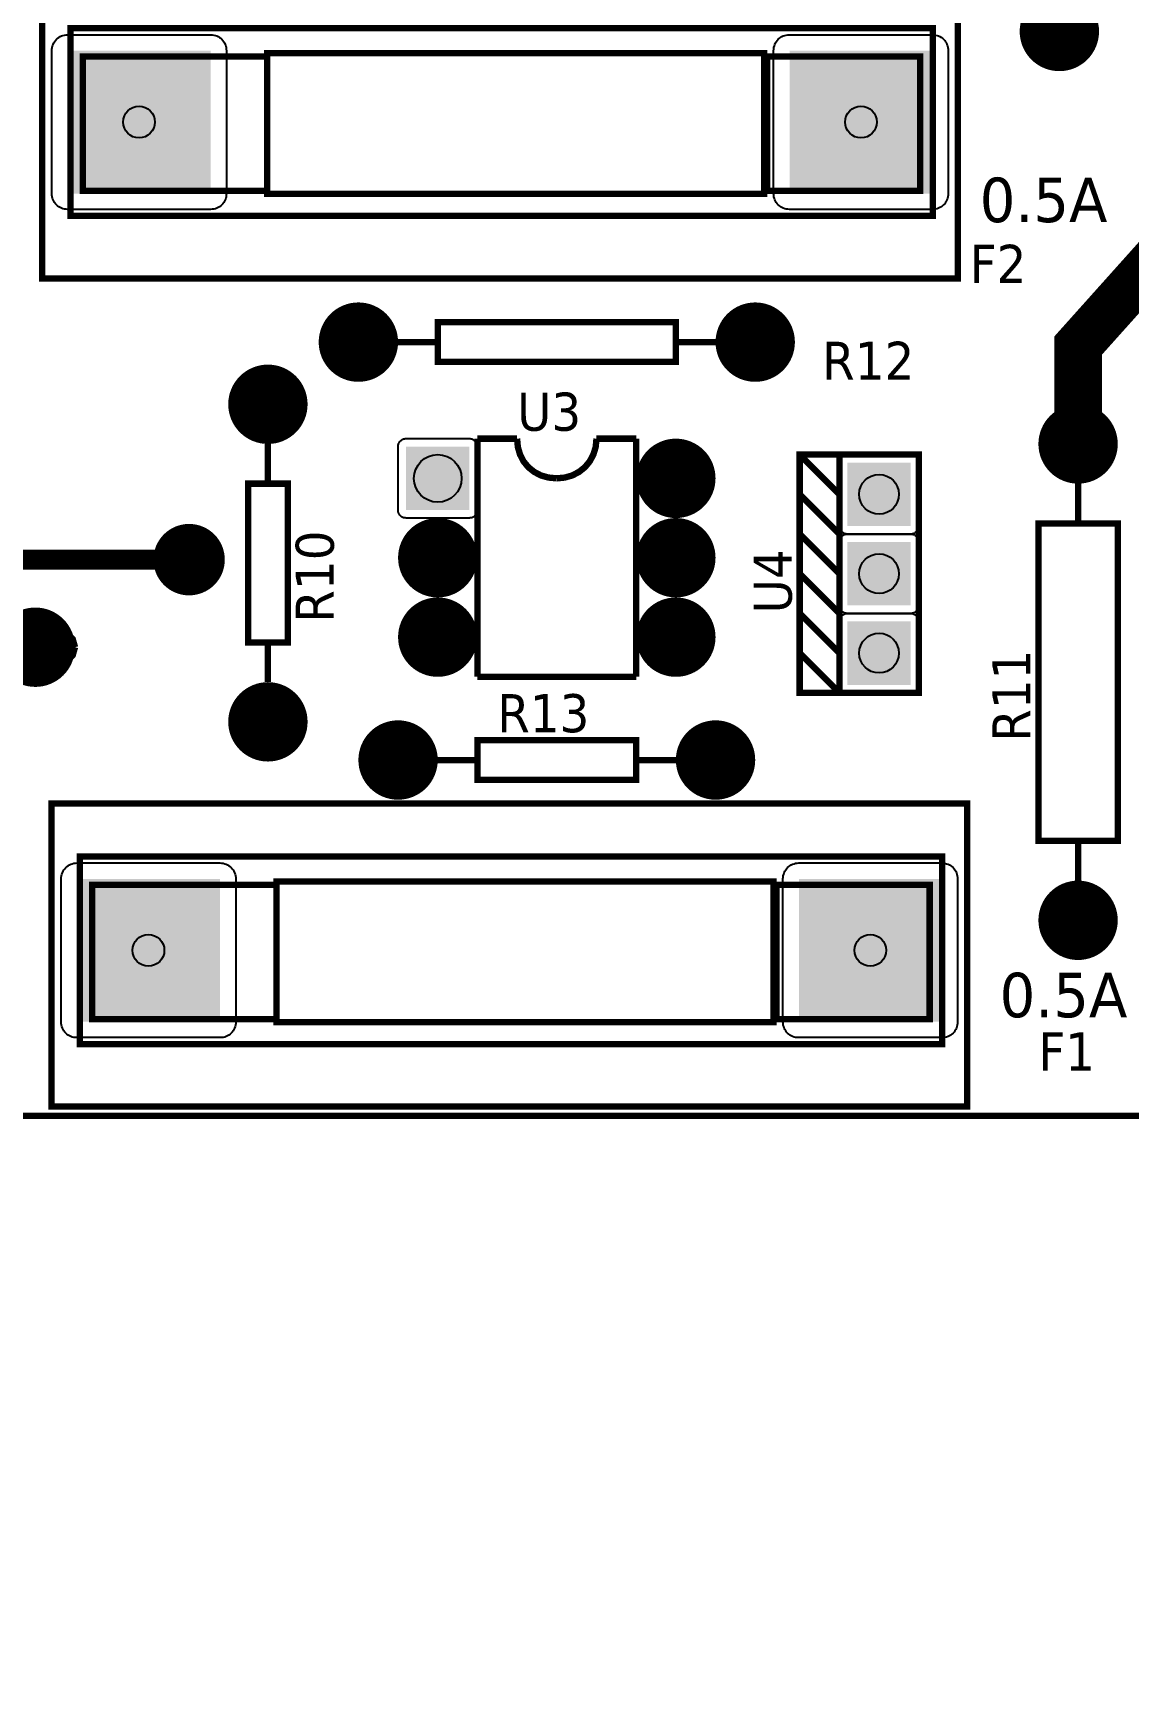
# Model space of a CAD drawing. Header units: millimetres. Extents: x 123.5 to 144.3, y 105.4 to 121.6.
# Drawn here: x 133.748 to 135.819, y 109.283 to 112.415 of the extents above; entities that cross this region are included whole.
import ezdxf
from ezdxf.enums import TextEntityAlignment as Align

# ---------------------------------------------------------------- set-up
doc = ezdxf.new("R2010")
doc.units = ezdxf.units.MM
for name, color, linetype in [('DESC', 250, 'Continuous'), ('SYMS', 7, 'Continuous'), ('TAGS', 250, 'Continuous'), ('TERMS', 250, 'Continuous')]:
    doc.layers.add(name, color=color, linetype=linetype)
doc.styles.get("Standard").update_dxf_attribs({"font": 'tahoma.ttf'})
doc.styles.add('WD', font='romans.shx')

# ---------------------------------------------------------------- blocks, each defined once
blk = doc.blocks.new('EPAD')
at = {"const_width": 0.5}
blk.add_lwpolyline([(-0.25, 0, 1), (0.25, 0, 1)], format="xyb", close=True, dxfattribs=at)
blk = doc.blocks.new('RPAD')
blk.add_trace([(-0.5, -0.5), (-0.5, 0.5), (0.5, -0.5), (0.5, 0.5)])
blk = doc.blocks.new('IncubadoraCard')
for points, const_width in [([(129.93, 110.7993), (135.0875, 110.7993), (135.0875, 114.5355), (129.93, 114.5355), (129.93, 110.7993)], 0.008), ([(129.93, 110.7993), (135.0875, 110.7993), (135.0875, 114.5355), (129.93, 114.5355), (129.93, 110.7993)], 0.008), ([(129.93, 110.7993), (135.0875, 110.7993), (135.0875, 114.5355), (129.93, 114.5355), (129.93, 110.7993)], 0.008), ([(132.7882, 111.8543), (133.9417, 111.8543), (133.9417, 112.2362), (132.7882, 112.2362), (132.7882, 111.8543)], 0.008), ([(132.7882, 111.8543), (133.9417, 111.8543), (133.9417, 112.2362), (132.7882, 112.2362), (132.7882, 111.8543)], 0.008), ([(132.7882, 111.8543), (133.9417, 111.8543), (133.9417, 112.2362), (132.7882, 112.2362), (132.7882, 111.8543)], 0.008), ([(132.8236, 111.933), (133.9102, 111.933), (133.9102, 112.1693), (132.8236, 112.1693), (132.8236, 111.933)], 0.008), ([(132.8236, 111.933), (133.9102, 111.933), (133.9102, 112.1693), (132.8236, 112.1693), (132.8236, 111.933)], 0.008), ([(132.8236, 111.933), (133.9102, 111.933), (133.9102, 112.1693), (132.8236, 112.1693), (132.8236, 111.933)], 0.008), ([(132.8394, 111.9645), (133.0717, 111.9645), (133.0717, 112.1338), (132.8394, 112.1338), (132.8394, 111.9645)], 0.008), ([(132.8394, 111.9645), (133.0717, 111.9645), (133.0717, 112.1338), (132.8394, 112.1338), (132.8394, 111.9645)], 0.008), ([(132.8394, 111.9645), (133.0717, 111.9645), (133.0717, 112.1338), (132.8394, 112.1338), (132.8394, 111.9645)], 0.008), ([(133.0717, 111.9606), (133.6976, 111.9606), (133.6976, 112.1378), (133.0717, 112.1378), (133.0717, 111.9606)], 0.008), ([(133.0717, 111.9606), (133.6976, 111.9606), (133.6976, 112.1378), (133.0717, 112.1378), (133.0717, 111.9606)], 0.008), ([(133.0717, 111.9606), (133.6976, 111.9606), (133.6976, 112.1378), (133.0717, 112.1378), (133.0717, 111.9606)], 0.008), ([(133.7016, 111.9645), (133.8945, 111.9645), (133.8945, 112.1338), (133.7016, 112.1338), (133.7016, 111.9645)], 0.008), ([(133.7016, 111.9645), (133.8945, 111.9645), (133.8945, 112.1338), (133.7016, 112.1338), (133.7016, 111.9645)], 0.008), ([(133.7016, 111.9645), (133.8945, 111.9645), (133.8945, 112.1338), (133.7016, 112.1338), (133.7016, 111.9645)], 0.008), ([(134.2961, 111.996), (134.0933, 111.7696), (134.0933, 111.6457)], 0.06), ([(133.2865, 111.749), (133.5865, 111.749), (133.5865, 111.799), (133.2865, 111.799), (133.2865, 111.749)], 0.008), ([(133.2865, 111.749), (133.5865, 111.749), (133.5865, 111.799), (133.2865, 111.799), (133.2865, 111.749)], 0.008), ([(133.2865, 111.749), (133.5865, 111.749), (133.5865, 111.799), (133.2865, 111.799), (133.2865, 111.749)], 0.008), ([(133.2865, 111.774), (133.2365, 111.774)], 0.008), ([(133.2865, 111.774), (133.2365, 111.774)], 0.008), ([(133.2865, 111.774), (133.2365, 111.774)], 0.008), ([(133.6365, 111.774), (133.5865, 111.774)], 0.008), ([(133.6365, 111.774), (133.5865, 111.774)], 0.008), ([(133.6365, 111.774), (133.5865, 111.774)], 0.008), ([(133.0725, 111.6457), (133.0725, 111.5957)], 0.008), ([(133.0725, 111.6457), (133.0725, 111.5957)], 0.008), ([(133.0725, 111.6457), (133.0725, 111.5957)], 0.008), ([(133.3365, 111.6524), (133.3865, 111.6524)], 0.008), ([(133.3365, 111.6524), (133.3365, 111.3524)], 0.008), ([(133.3365, 111.6524), (133.3865, 111.6524)], 0.008), ([(133.3365, 111.6524), (133.3365, 111.3524)], 0.008), ([(133.3365, 111.6524), (133.3865, 111.6524)], 0.008), ([(133.3365, 111.6524), (133.3365, 111.3524)], 0.008), ([(133.4365, 111.6024), (133.426, 111.6034), (133.4164, 111.6061), (133.4079, 111.6106), (133.4006, 111.6165), (133.3946, 111.6238), (133.3902, 111.6324), (133.3874, 111.6419), (133.3865, 111.6524)], 0.008), ([(133.4365, 111.6024), (133.426, 111.6034), (133.4164, 111.6061), (133.4079, 111.6106), (133.4006, 111.6165), (133.3946, 111.6238), (133.3902, 111.6324), (133.3874, 111.6419), (133.3865, 111.6524)], 0.008), ([(133.4365, 111.6024), (133.426, 111.6034), (133.4164, 111.6061), (133.4079, 111.6106), (133.4006, 111.6165), (133.3946, 111.6238), (133.3902, 111.6324), (133.3874, 111.6419), (133.3865, 111.6524)], 0.008), ([(133.4365, 111.6024), (133.4467, 111.6034), (133.4561, 111.6061), (133.4646, 111.6106), (133.472, 111.6165), (133.478, 111.6238), (133.4826, 111.6324), (133.4855, 111.6419), (133.4865, 111.6524)], 0.008), ([(133.4365, 111.6024), (133.4467, 111.6034), (133.4561, 111.6061), (133.4646, 111.6106), (133.472, 111.6165), (133.478, 111.6238), (133.4826, 111.6324), (133.4855, 111.6419), (133.4865, 111.6524)], 0.008), ([(133.4365, 111.6024), (133.4467, 111.6034), (133.4561, 111.6061), (133.4646, 111.6106), (133.472, 111.6165), (133.478, 111.6238), (133.4826, 111.6324), (133.4855, 111.6419), (133.4865, 111.6524)], 0.008), ([(133.4865, 111.6524), (133.5365, 111.6524)], 0.008), ([(133.4865, 111.6524), (133.5365, 111.6524)], 0.008), ([(133.4865, 111.6524), (133.5365, 111.6524)], 0.008), ([(133.5365, 111.6524), (133.5365, 111.3524)], 0.008), ([(133.5365, 111.6524), (133.5365, 111.3524)], 0.008), ([(133.5365, 111.6524), (133.5365, 111.3524)], 0.008), ([(131.7764, 111.622), (132.0576, 111.3408), (132.4125, 111.3408), (132.5717, 111.5), (132.9732, 111.5)], 0.025), ([(133.7925, 111.3323), (133.8925, 111.3323), (133.8925, 111.6323), (133.7925, 111.6323), (133.7925, 111.3323), (133.7425, 111.3323), (133.7425, 111.6323), (133.7925, 111.6323)], 0.008), ([(133.7925, 111.5823), (133.7425, 111.6323)], 0.008), ([(133.7925, 111.3323), (133.8925, 111.3323), (133.8925, 111.6323), (133.7925, 111.6323), (133.7925, 111.3323), (133.7425, 111.3323), (133.7425, 111.6323), (133.7925, 111.6323)], 0.008), ([(133.7925, 111.5823), (133.7425, 111.6323)], 0.008), ([(133.7925, 111.3323), (133.8925, 111.3323), (133.8925, 111.6323), (133.7925, 111.6323), (133.7925, 111.3323), (133.7425, 111.3323), (133.7425, 111.6323), (133.7925, 111.6323)], 0.008), ([(133.7925, 111.5823), (133.7425, 111.6323)], 0.008), ([(133.0475, 111.3957), (133.0975, 111.3957), (133.0975, 111.5957), (133.0475, 111.5957), (133.0475, 111.3957)], 0.008), ([(133.0475, 111.3957), (133.0975, 111.3957), (133.0975, 111.5957), (133.0475, 111.5957), (133.0475, 111.3957)], 0.008), ([(133.0475, 111.3957), (133.0975, 111.3957), (133.0975, 111.5957), (133.0475, 111.5957), (133.0475, 111.3957)], 0.008), ([(133.7925, 111.5323), (133.7425, 111.5823)], 0.008), ([(133.7925, 111.5323), (133.7425, 111.5823)], 0.008), ([(133.7925, 111.5323), (133.7425, 111.5823)], 0.008), ([(134.0933, 111.5457), (134.0933, 111.5957)], 0.008), ([(134.0933, 111.5457), (134.0933, 111.5957)], 0.008), ([(134.0933, 111.5457), (134.0933, 111.5957)], 0.008), ([(134.0433, 111.1457), (134.1433, 111.1457), (134.1433, 111.5457), (134.0433, 111.5457), (134.0433, 111.1457)], 0.008), ([(134.0433, 111.1457), (134.1433, 111.1457), (134.1433, 111.5457), (134.0433, 111.5457), (134.0433, 111.1457)], 0.008), ([(134.0433, 111.1457), (134.1433, 111.1457), (134.1433, 111.5457), (134.0433, 111.5457), (134.0433, 111.1457)], 0.008), ([(133.7925, 111.4823), (133.7425, 111.5323)], 0.008), ([(133.7925, 111.4823), (133.7425, 111.5323)], 0.008), ([(133.7925, 111.4823), (133.7425, 111.5323)], 0.008), ([(133.7925, 111.4323), (133.7425, 111.4823)], 0.008), ([(133.7925, 111.4323), (133.7425, 111.4823)], 0.008), ([(133.7925, 111.4323), (133.7425, 111.4823)], 0.008), ([(132.8295, 111.3897), (132.8266, 111.3999), (132.818, 111.4094), (132.8045, 111.4179), (132.7864, 111.4252), (132.7643, 111.4313), (132.7388, 111.4359), (132.7104, 111.4387), (132.6795, 111.4397)], 0.008), ([(132.8295, 111.3897), (132.8266, 111.3999), (132.818, 111.4094), (132.8045, 111.4179), (132.7864, 111.4252), (132.7643, 111.4313), (132.7388, 111.4359), (132.7104, 111.4387), (132.6795, 111.4397)], 0.008), ([(132.8295, 111.3897), (132.8266, 111.3999), (132.818, 111.4094), (132.8045, 111.4179), (132.7864, 111.4252), (132.7643, 111.4313), (132.7388, 111.4359), (132.7104, 111.4387), (132.6795, 111.4397)], 0.008), ([(133.7925, 111.3823), (133.7425, 111.4323)], 0.008), ([(133.7925, 111.3823), (133.7425, 111.4323)], 0.008), ([(133.7925, 111.3823), (133.7425, 111.4323)], 0.008), ([(133.0725, 111.3957), (133.0725, 111.3457)], 0.008), ([(133.0725, 111.3957), (133.0725, 111.3457)], 0.008), ([(133.0725, 111.3957), (133.0725, 111.3457)], 0.008), ([(132.8295, 111.3897), (132.8266, 111.3796), (132.818, 111.3701), (132.8045, 111.3616), (132.7864, 111.3542), (132.7643, 111.3482), (132.7388, 111.3436), (132.7104, 111.3407), (132.6795, 111.3397)], 0.008), ([(132.8295, 111.3897), (132.8266, 111.3796), (132.818, 111.3701), (132.8045, 111.3616), (132.7864, 111.3542), (132.7643, 111.3482), (132.7388, 111.3436), (132.7104, 111.3407), (132.6795, 111.3397)], 0.008), ([(132.8295, 111.3897), (132.8266, 111.3796), (132.818, 111.3701), (132.8045, 111.3616), (132.7864, 111.3542), (132.7643, 111.3482), (132.7388, 111.3436), (132.7104, 111.3407), (132.6795, 111.3397)], 0.008), ([(133.7925, 111.3323), (133.7425, 111.3823)], 0.008), ([(133.7925, 111.3323), (133.7425, 111.3823)], 0.008), ([(133.7925, 111.3323), (133.7425, 111.3823)], 0.008), ([(133.3365, 111.3524), (133.5365, 111.3524)], 0.008), ([(133.3365, 111.3524), (133.5365, 111.3524)], 0.008), ([(133.3365, 111.3524), (133.5365, 111.3524)], 0.008), ([(133.3365, 111.2226), (133.5365, 111.2226), (133.5365, 111.2726), (133.3365, 111.2726), (133.3365, 111.2226)], 0.008), ([(133.3365, 111.2226), (133.5365, 111.2226), (133.5365, 111.2726), (133.3365, 111.2726), (133.3365, 111.2226)], 0.008), ([(133.3365, 111.2226), (133.5365, 111.2226), (133.5365, 111.2726), (133.3365, 111.2726), (133.3365, 111.2226)], 0.008), ([(133.2865, 111.2476), (133.3365, 111.2476)], 0.008), ([(133.2865, 111.2476), (133.3365, 111.2476)], 0.008), ([(133.2865, 111.2476), (133.3365, 111.2476)], 0.008), ([(133.5365, 111.2476), (133.5865, 111.2476)], 0.008), ([(133.5365, 111.2476), (133.5865, 111.2476)], 0.008), ([(133.5365, 111.2476), (133.5865, 111.2476)], 0.008), ([(132.8, 110.811), (133.9535, 110.811), (133.9535, 111.1929), (132.8, 111.1929), (132.8, 110.811)], 0.008), ([(132.8, 110.811), (133.9535, 110.811), (133.9535, 111.1929), (132.8, 111.1929), (132.8, 110.811)], 0.008), ([(132.8, 110.811), (133.9535, 110.811), (133.9535, 111.1929), (132.8, 111.1929), (132.8, 110.811)], 0.008), ([(134.0933, 111.0957), (134.0933, 111.1457)], 0.008), ([(134.0933, 111.0957), (134.0933, 111.1457)], 0.008), ([(134.0933, 111.0957), (134.0933, 111.1457)], 0.008), ([(132.8354, 110.8897), (133.922, 110.8897), (133.922, 111.126), (132.8354, 111.126), (132.8354, 110.8897)], 0.008), ([(132.8354, 110.8897), (133.922, 110.8897), (133.922, 111.126), (132.8354, 111.126), (132.8354, 110.8897)], 0.008), ([(132.8354, 110.8897), (133.922, 110.8897), (133.922, 111.126), (132.8354, 111.126), (132.8354, 110.8897)], 0.008), ([(132.8512, 110.9212), (133.0835, 110.9212), (133.0835, 111.0905), (132.8512, 111.0905), (132.8512, 110.9212)], 0.008), ([(132.8512, 110.9212), (133.0835, 110.9212), (133.0835, 111.0905), (132.8512, 111.0905), (132.8512, 110.9212)], 0.008), ([(132.8512, 110.9212), (133.0835, 110.9212), (133.0835, 111.0905), (132.8512, 111.0905), (132.8512, 110.9212)], 0.008), ([(133.0835, 110.9173), (133.7094, 110.9173), (133.7094, 111.0945), (133.0835, 111.0945), (133.0835, 110.9173)], 0.008), ([(133.0835, 110.9173), (133.7094, 110.9173), (133.7094, 111.0945), (133.0835, 111.0945), (133.0835, 110.9173)], 0.008), ([(133.0835, 110.9173), (133.7094, 110.9173), (133.7094, 111.0945), (133.0835, 111.0945), (133.0835, 110.9173)], 0.008), ([(133.7134, 110.9212), (133.9063, 110.9212), (133.9063, 111.0905), (133.7134, 111.0905), (133.7134, 110.9212)], 0.008), ([(133.7134, 110.9212), (133.9063, 110.9212), (133.9063, 111.0905), (133.7134, 111.0905), (133.7134, 110.9212)], 0.008), ([(133.7134, 110.9212), (133.9063, 110.9212), (133.9063, 111.0905), (133.7134, 111.0905), (133.7134, 110.9212)], 0.008)]:
    blk.add_lwpolyline(points, dxfattribs=dict(const_width=const_width))
for points in [[(132.8202, 112.1612), (133.0002, 112.1612), (133.0023, 112.1611), (133.0043, 112.1608), (133.0063, 112.1603), (133.0081, 112.1596), (133.0099, 112.1588), (133.0115, 112.1578), (133.013, 112.1567), (133.0145, 112.1554), (133.0157, 112.154), (133.0169, 112.1524), (133.0179, 112.1508), (133.0187, 112.149), (133.0194, 112.1472), (133.0198, 112.1452), (133.0201, 112.1432), (133.0202, 112.1412), (133.0202, 111.9612), (133.0201, 111.9591), (133.0198, 111.9571), (133.0194, 111.9551), (133.0187, 111.9533), (133.0179, 111.9515), (133.0169, 111.9499), (133.0157, 111.9484), (133.0145, 111.9469), (133.013, 111.9457), (133.0115, 111.9445), (133.0099, 111.9435), (133.0081, 111.9427), (133.0063, 111.942), (133.0043, 111.9416), (133.0023, 111.9413), (133.0002, 111.9412), (132.8202, 111.9412), (132.8182, 111.9413), (132.8161, 111.9416), (132.8142, 111.942), (132.8124, 111.9427), (132.8106, 111.9435), (132.809, 111.9445), (132.8074, 111.9457), (132.806, 111.9469), (132.8047, 111.9484), (132.8036, 111.9499), (132.8026, 111.9515), (132.8018, 111.9533), (132.8011, 111.9551), (132.8006, 111.9571), (132.8003, 111.9591), (132.8002, 111.9612), (132.8002, 112.1412), (132.8003, 112.1432), (132.8006, 112.1452), (132.8011, 112.1472), (132.8018, 112.149), (132.8026, 112.1508), (132.8036, 112.1524), (132.8047, 112.154), (132.806, 112.1554), (132.8074, 112.1567), (132.809, 112.1578), (132.8106, 112.1588), (132.8124, 112.1596), (132.8142, 112.1603), (132.8161, 112.1608), (132.8182, 112.1611), (132.8202, 112.1612)], [(133.7297, 112.1612), (133.9097, 112.1612), (133.9118, 112.1611), (133.9138, 112.1608), (133.9157, 112.1603), (133.9176, 112.1596), (133.9193, 112.1588), (133.921, 112.1578), (133.9225, 112.1567), (133.9239, 112.1554), (133.9252, 112.154), (133.9263, 112.1524), (133.9273, 112.1508), (133.9281, 112.149), (133.9288, 112.1472), (133.9293, 112.1452), (133.9296, 112.1432), (133.9297, 112.1412), (133.9297, 111.9612), (133.9296, 111.9591), (133.9293, 111.9571), (133.9288, 111.9551), (133.9281, 111.9533), (133.9273, 111.9515), (133.9263, 111.9499), (133.9252, 111.9484), (133.9239, 111.9469), (133.9225, 111.9457), (133.921, 111.9445), (133.9193, 111.9435), (133.9176, 111.9427), (133.9157, 111.942), (133.9138, 111.9416), (133.9118, 111.9413), (133.9097, 111.9412), (133.7297, 111.9412), (133.7276, 111.9413), (133.7256, 111.9416), (133.7237, 111.942), (133.7218, 111.9427), (133.7201, 111.9435), (133.7184, 111.9445), (133.7169, 111.9457), (133.7155, 111.9469), (133.7142, 111.9484), (133.713, 111.9499), (133.7121, 111.9515), (133.7112, 111.9533), (133.7106, 111.9551), (133.7101, 111.9571), (133.7098, 111.9591), (133.7097, 111.9612), (133.7097, 112.1412), (133.7098, 112.1432), (133.7101, 112.1452), (133.7106, 112.1472), (133.7112, 112.149), (133.7121, 112.1508), (133.713, 112.1524), (133.7142, 112.154), (133.7155, 112.1554), (133.7169, 112.1567), (133.7184, 112.1578), (133.7201, 112.1588), (133.7218, 112.1596), (133.7237, 112.1603), (133.7256, 112.1608), (133.7276, 112.1611), (133.7297, 112.1612)], [(133.3365, 111.6424), (133.3365, 111.5624), (133.3364, 111.5614), (133.3363, 111.5604), (133.336, 111.5594), (133.3357, 111.5585), (133.3353, 111.5576), (133.3348, 111.5568), (133.3342, 111.556), (133.3336, 111.5553), (133.3329, 111.5547), (133.3321, 111.5541), (133.3313, 111.5536), (133.3304, 111.5532), (133.3295, 111.5528), (133.3285, 111.5526), (133.3275, 111.5525), (133.3265, 111.5524), (133.2465, 111.5524), (133.2454, 111.5525), (133.2444, 111.5526), (133.2435, 111.5528), (133.2425, 111.5532), (133.2417, 111.5536), (133.2408, 111.5541), (133.2401, 111.5547), (133.2394, 111.5553), (133.2387, 111.556), (133.2382, 111.5568), (133.2377, 111.5576), (133.2372, 111.5585), (133.2369, 111.5594), (133.2367, 111.5604), (133.2365, 111.5614), (133.2365, 111.5624), (133.2365, 111.6424), (133.2365, 111.6434), (133.2367, 111.6444), (133.2369, 111.6454), (133.2372, 111.6463), (133.2377, 111.6472), (133.2382, 111.648), (133.2387, 111.6488), (133.2394, 111.6495), (133.2401, 111.6502), (133.2408, 111.6507), (133.2417, 111.6512), (133.2425, 111.6516), (133.2435, 111.652), (133.2444, 111.6522), (133.2454, 111.6524), (133.2465, 111.6524), (133.3265, 111.6524), (133.3275, 111.6524), (133.3285, 111.6522), (133.3295, 111.652), (133.3304, 111.6516), (133.3313, 111.6512), (133.3321, 111.6507), (133.3329, 111.6502), (133.3336, 111.6495), (133.3342, 111.6488), (133.3348, 111.648), (133.3353, 111.6472), (133.3357, 111.6463), (133.336, 111.6454), (133.3363, 111.6444), (133.3364, 111.6434), (133.3365, 111.6424)], [(133.7925, 111.5423), (133.7925, 111.6223), (133.7926, 111.6233), (133.7927, 111.6243), (133.793, 111.6253), (133.7933, 111.6262), (133.7937, 111.6271), (133.7942, 111.6279), (133.7948, 111.6287), (133.7954, 111.6294), (133.7961, 111.63), (133.7969, 111.6306), (133.7977, 111.6311), (133.7986, 111.6315), (133.7995, 111.6318), (133.8005, 111.6321), (133.8015, 111.6322), (133.8025, 111.6323), (133.8825, 111.6323), (133.8836, 111.6322), (133.8846, 111.6321), (133.8856, 111.6318), (133.8865, 111.6315), (133.8874, 111.6311), (133.8882, 111.6306), (133.8889, 111.63), (133.8897, 111.6294), (133.8903, 111.6287), (133.8909, 111.6279), (133.8914, 111.6271), (133.8918, 111.6262), (133.8921, 111.6253), (133.8923, 111.6243), (133.8925, 111.6233), (133.8925, 111.6223), (133.8925, 111.5423), (133.8925, 111.5412), (133.8923, 111.5402), (133.8921, 111.5393), (133.8918, 111.5383), (133.8914, 111.5375), (133.8909, 111.5366), (133.8903, 111.5359), (133.8897, 111.5352), (133.8889, 111.5345), (133.8882, 111.534), (133.8874, 111.5335), (133.8865, 111.533), (133.8856, 111.5327), (133.8846, 111.5325), (133.8836, 111.5323), (133.8825, 111.5323), (133.8025, 111.5323), (133.8015, 111.5323), (133.8005, 111.5325), (133.7995, 111.5327), (133.7986, 111.533), (133.7977, 111.5335), (133.7969, 111.534), (133.7961, 111.5345), (133.7954, 111.5352), (133.7948, 111.5359), (133.7942, 111.5366), (133.7937, 111.5375), (133.7933, 111.5383), (133.793, 111.5393), (133.7927, 111.5402), (133.7926, 111.5412), (133.7925, 111.5423)], [(133.7925, 111.4423), (133.7925, 111.5223), (133.7926, 111.5233), (133.7927, 111.5243), (133.793, 111.5253), (133.7933, 111.5262), (133.7937, 111.5271), (133.7942, 111.5279), (133.7948, 111.5287), (133.7954, 111.5294), (133.7961, 111.53), (133.7969, 111.5306), (133.7977, 111.5311), (133.7986, 111.5315), (133.7995, 111.5318), (133.8005, 111.5321), (133.8015, 111.5322), (133.8025, 111.5323), (133.8825, 111.5323), (133.8836, 111.5322), (133.8846, 111.5321), (133.8856, 111.5318), (133.8865, 111.5315), (133.8874, 111.5311), (133.8882, 111.5306), (133.8889, 111.53), (133.8897, 111.5294), (133.8903, 111.5287), (133.8909, 111.5279), (133.8914, 111.5271), (133.8918, 111.5262), (133.8921, 111.5253), (133.8923, 111.5243), (133.8925, 111.5233), (133.8925, 111.5223), (133.8925, 111.4423), (133.8925, 111.4412), (133.8923, 111.4402), (133.8921, 111.4393), (133.8918, 111.4383), (133.8914, 111.4375), (133.8909, 111.4366), (133.8903, 111.4359), (133.8897, 111.4352), (133.8889, 111.4345), (133.8882, 111.434), (133.8874, 111.4335), (133.8865, 111.433), (133.8856, 111.4327), (133.8846, 111.4325), (133.8836, 111.4323), (133.8825, 111.4323), (133.8025, 111.4323), (133.8015, 111.4323), (133.8005, 111.4325), (133.7995, 111.4327), (133.7986, 111.433), (133.7977, 111.4335), (133.7969, 111.434), (133.7961, 111.4345), (133.7954, 111.4352), (133.7948, 111.4359), (133.7942, 111.4366), (133.7937, 111.4375), (133.7933, 111.4383), (133.793, 111.4393), (133.7927, 111.4402), (133.7926, 111.4412), (133.7925, 111.4423)], [(133.7925, 111.3423), (133.7925, 111.4223), (133.7926, 111.4233), (133.7927, 111.4243), (133.793, 111.4253), (133.7933, 111.4262), (133.7937, 111.4271), (133.7942, 111.4279), (133.7948, 111.4287), (133.7954, 111.4294), (133.7961, 111.43), (133.7969, 111.4306), (133.7977, 111.4311), (133.7986, 111.4315), (133.7995, 111.4318), (133.8005, 111.4321), (133.8015, 111.4322), (133.8025, 111.4323), (133.8825, 111.4323), (133.8836, 111.4322), (133.8846, 111.4321), (133.8856, 111.4318), (133.8865, 111.4315), (133.8874, 111.4311), (133.8882, 111.4306), (133.8889, 111.43), (133.8897, 111.4294), (133.8903, 111.4287), (133.8909, 111.4279), (133.8914, 111.4271), (133.8918, 111.4262), (133.8921, 111.4253), (133.8923, 111.4243), (133.8925, 111.4233), (133.8925, 111.4223), (133.8925, 111.3423), (133.8925, 111.3412), (133.8923, 111.3402), (133.8921, 111.3393), (133.8918, 111.3383), (133.8914, 111.3375), (133.8909, 111.3366), (133.8903, 111.3359), (133.8897, 111.3352), (133.8889, 111.3345), (133.8882, 111.334), (133.8874, 111.3335), (133.8865, 111.333), (133.8856, 111.3327), (133.8846, 111.3325), (133.8836, 111.3323), (133.8825, 111.3323), (133.8025, 111.3323), (133.8015, 111.3323), (133.8005, 111.3325), (133.7995, 111.3327), (133.7986, 111.333), (133.7977, 111.3335), (133.7969, 111.334), (133.7961, 111.3345), (133.7954, 111.3352), (133.7948, 111.3359), (133.7942, 111.3366), (133.7937, 111.3375), (133.7933, 111.3383), (133.793, 111.3393), (133.7927, 111.3402), (133.7926, 111.3412), (133.7925, 111.3423)], [(132.832, 111.1179), (133.012, 111.1179), (133.0141, 111.1177), (133.0161, 111.1175), (133.0181, 111.117), (133.0199, 111.1163), (133.0217, 111.1155), (133.0233, 111.1145), (133.0249, 111.1133), (133.0263, 111.1121), (133.0275, 111.1107), (133.0287, 111.1091), (133.0297, 111.1075), (133.0305, 111.1057), (133.0312, 111.1039), (133.0316, 111.1019), (133.0319, 111.0999), (133.032, 111.0979), (133.032, 110.9179), (133.0319, 110.9158), (133.0316, 110.9138), (133.0312, 110.9118), (133.0305, 110.91), (133.0297, 110.9082), (133.0287, 110.9066), (133.0275, 110.905), (133.0263, 110.9036), (133.0249, 110.9024), (133.0233, 110.9012), (133.0217, 110.9002), (133.0199, 110.8994), (133.0181, 110.8987), (133.0161, 110.8982), (133.0141, 110.898), (133.012, 110.8979), (132.832, 110.8979), (132.83, 110.898), (132.828, 110.8982), (132.826, 110.8987), (132.8242, 110.8994), (132.8224, 110.9002), (132.8208, 110.9012), (132.8192, 110.9024), (132.8178, 110.9036), (132.8165, 110.905), (132.8154, 110.9066), (132.8144, 110.9082), (132.8136, 110.91), (132.8129, 110.9118), (132.8124, 110.9138), (132.8121, 110.9158), (132.812, 110.9179), (132.812, 111.0979), (132.8121, 111.0999), (132.8124, 111.1019), (132.8129, 111.1039), (132.8136, 111.1057), (132.8144, 111.1075), (132.8154, 111.1091), (132.8165, 111.1107), (132.8178, 111.1121), (132.8192, 111.1133), (132.8208, 111.1145), (132.8224, 111.1155), (132.8242, 111.1163), (132.826, 111.117), (132.828, 111.1175), (132.83, 111.1177), (132.832, 111.1179)], [(133.7415, 111.1179), (133.9215, 111.1179), (133.9236, 111.1177), (133.9256, 111.1175), (133.9275, 111.117), (133.9294, 111.1163), (133.9311, 111.1155), (133.9328, 111.1145), (133.9343, 111.1133), (133.9357, 111.1121), (133.937, 111.1107), (133.9381, 111.1091), (133.9391, 111.1075), (133.94, 111.1057), (133.9406, 111.1039), (133.9411, 111.1019), (133.9414, 111.0999), (133.9415, 111.0979), (133.9415, 110.9179), (133.9414, 110.9158), (133.9411, 110.9138), (133.9406, 110.9118), (133.94, 110.91), (133.9391, 110.9082), (133.9381, 110.9066), (133.937, 110.905), (133.9357, 110.9036), (133.9343, 110.9024), (133.9328, 110.9012), (133.9311, 110.9002), (133.9294, 110.8994), (133.9275, 110.8987), (133.9256, 110.8982), (133.9236, 110.898), (133.9215, 110.8979), (133.7415, 110.8979), (133.7394, 110.898), (133.7374, 110.8982), (133.7355, 110.8987), (133.7336, 110.8994), (133.7319, 110.9002), (133.7302, 110.9012), (133.7287, 110.9024), (133.7273, 110.9036), (133.726, 110.905), (133.7249, 110.9066), (133.7239, 110.9082), (133.723, 110.91), (133.7224, 110.9118), (133.7219, 110.9138), (133.7216, 110.9158), (133.7215, 110.9179), (133.7215, 111.0979), (133.7216, 111.0999), (133.7219, 111.1019), (133.7224, 111.1039), (133.723, 111.1057), (133.7239, 111.1075), (133.7249, 111.1091), (133.726, 111.1107), (133.7273, 111.1121), (133.7287, 111.1133), (133.7302, 111.1145), (133.7319, 111.1155), (133.7336, 111.1163), (133.7355, 111.117), (133.7374, 111.1175), (133.7394, 111.1177), (133.7415, 111.1179)]]:
    blk.add_lwpolyline(points, close=True)
for centre, radius in [((134.0697, 112.1653), 0.025), ((132.9102, 112.0512), 0.02), ((133.8197, 112.0512), 0.02), ((133.1865, 111.774), 0.025), ((133.6865, 111.774), 0.025), ((133.0725, 111.6957), 0.025), ((134.0933, 111.6457), 0.025), ((133.2865, 111.6024), 0.03), ((133.5865, 111.6024), 0.03), ((133.8425, 111.5823), 0.025), ((132.9732, 111.5), 0.025), ((133.2865, 111.5024), 0.03), ((133.5865, 111.5024), 0.03), ((133.8425, 111.4823), 0.025), ((133.2865, 111.4024), 0.03), ((133.5865, 111.4024), 0.03), ((132.7795, 111.3897), 0.025), ((133.8425, 111.3823), 0.025), ((133.0725, 111.2957), 0.025), ((133.2365, 111.2476), 0.025), ((133.6365, 111.2476), 0.025), ((134.0933, 111.0457), 0.025), ((132.922, 111.0079), 0.02), ((133.8315, 111.0079), 0.02)]:
    blk.add_circle(centre, radius)
for name, p, xscale, yscale in [('EPAD', (134.0697, 112.1653), 0.1, 0.1), ('EPAD', (134.0697, 112.1653), 0.08, 0.08), ('RPAD', (132.9102, 112.0512), 0.18, 0.18), ('RPAD', (133.8197, 112.0512), 0.18, 0.18), ('EPAD', (133.1865, 111.774), 0.1, 0.1), ('EPAD', (133.6865, 111.774), 0.1, 0.1), ('EPAD', (133.1865, 111.774), 0.08, 0.08), ('EPAD', (133.6865, 111.774), 0.08, 0.08), ('EPAD', (133.0725, 111.6957), 0.1, 0.1), ('EPAD', (133.0725, 111.6957), 0.08, 0.08), ('EPAD', (134.0933, 111.6457), 0.1, 0.1), ('EPAD', (134.0933, 111.6457), 0.08, 0.08), ('EPAD', (133.5865, 111.6024), 0.1, 0.1), ('EPAD', (133.5865, 111.6024), 0.08, 0.08), ('EPAD', (132.9732, 111.5), 0.09, 0.09), ('EPAD', (133.2865, 111.5024), 0.1, 0.1), ('EPAD', (133.5865, 111.5024), 0.1, 0.1), ('EPAD', (132.9732, 111.5), 0.07, 0.07), ('EPAD', (133.2865, 111.5024), 0.08, 0.08), ('EPAD', (133.5865, 111.5024), 0.08, 0.08), ('EPAD', (133.2865, 111.4024), 0.1, 0.1), ('EPAD', (133.2865, 111.4024), 0.08, 0.08), ('EPAD', (133.5865, 111.4024), 0.1, 0.1), ('EPAD', (133.5865, 111.4024), 0.08, 0.08), ('EPAD', (132.7795, 111.3897), 0.1, 0.1), ('EPAD', (132.7795, 111.3897), 0.08, 0.08), ('EPAD', (133.0725, 111.2957), 0.1, 0.1), ('EPAD', (133.0725, 111.2957), 0.08, 0.08), ('EPAD', (133.2365, 111.2476), 0.1, 0.1), ('EPAD', (133.6365, 111.2476), 0.1, 0.1), ('EPAD', (133.2365, 111.2476), 0.08, 0.08), ('EPAD', (133.6365, 111.2476), 0.08, 0.08), ('RPAD', (132.922, 111.0079), 0.18, 0.18), ('RPAD', (133.8315, 111.0079), 0.18, 0.18), ('EPAD', (134.0933, 111.0457), 0.1, 0.1), ('EPAD', (134.0933, 111.0457), 0.08, 0.08)]:
    blk.add_blockref(name, p, dxfattribs=dict(xscale=xscale, yscale=yscale))
at = {"xscale": 0.08, "yscale": 0.08}
for p, rotation in [((133.2865, 111.6024), 270), ((133.8425, 111.5823), 90), ((133.8425, 111.4823), 90), ((133.8425, 111.3823), 90)]:
    blk.add_blockref('RPAD', p, dxfattribs=dict(at, rotation=rotation))
for s, height, width, p in [('0.5A', 0.056, 1.071429, (133.9693, 111.9252)), ('0.5A', 0.056, 1.071429, (133.9693, 111.9252)), ('0.5A', 0.056, 1.071429, (133.9693, 111.9252)), ('F2', 0.048, 1.041667, (133.9567, 111.8486)), ('F2', 0.048, 1.041667, (133.9567, 111.8486)), ('F2', 0.048, 1.041667, (133.9567, 111.8486)), ('R12', 0.048, 1.041667, (133.7709, 111.7265)), ('R12', 0.048, 1.041667, (133.7709, 111.7265)), ('R12', 0.048, 1.041667, (133.7709, 111.7265)), ('U3', 0.048, 1.041667, (133.3865, 111.6624)), ('U3', 0.048, 1.041667, (133.3865, 111.6624)), ('U3', 0.048, 1.041667, (133.3865, 111.6624)), ('R13', 0.048, 1.041667, (133.3615, 111.2826)), ('R13', 0.048, 1.041667, (133.3615, 111.2826)), ('R13', 0.048, 1.041667, (133.3615, 111.2826)), ('0.5A', 0.056, 1.071429, (133.9944, 110.9236)), ('0.5A', 0.056, 1.071429, (133.9944, 110.9236)), ('0.5A', 0.056, 1.071429, (133.9944, 110.9236)), ('F1', 0.048, 1.041667, (134.0433, 110.8564)), ('F1', 0.048, 1.041667, (134.0433, 110.8564)), ('F1', 0.048, 1.041667, (134.0433, 110.8564))]:
    blk.add_text(s, height=height, dxfattribs=dict(width=width)).set_placement(p)
at = {"width": 1.041667}
for s, p in [('R10', (133.1555, 111.4207)), ('R10', (133.1555, 111.4207)), ('R10', (133.1555, 111.4207)), ('U4', (133.7325, 111.4323)), ('U4', (133.7325, 111.4323)), ('U4', (133.7325, 111.4323)), ('R11', (134.0333, 111.2707)), ('R11', (134.0333, 111.2707)), ('R11', (134.0333, 111.2707))]:
    blk.add_text(s, height=0.048, rotation=90, dxfattribs=at).set_placement(p)
blk = doc.blocks.new('VDV1TF')
for p, q in [((-0.0938, 0.3438), (-0.0938, -0.3438)), ((0.3438, 0.3438), (-0.0938, 0.3438)), ((0.3438, -0.3438), (0.3438, 0.3438)), ((-0.0938, -0.3438), (0.3438, -0.3438))]:
    blk.add_line(p, q)
for centre in [(0, 0.25), (0.25, 0.25), (0, -0.25), (0.25, -0.25)]:
    blk.add_circle(centre, 0.0625)
at = {"style": 'WD', "width": 0.7}
for tag, p in [('INST', (0.1305, 0.5446)), ('LOC', (0.1305, 0.375)), ('RATING2', (0.125, -0.1562))]:
    blk.add_attdef(tag, text='', height=0.125, dxfattribs=at).set_placement(p, align=Align.CENTER)
at = {"style": 'WD', "flags": 1}
for tag, p in [('X2TERM02', (0, 0.3125)), ('X2TERM04', (0.25, 0.3125)), ('X4TERM02', (-0.0625, 0.25)), ('X1TERM04', (0.3125, 0.25)), ('X4TERM01', (-0.0625, -0.25)), ('X1TERM03', (0.3125, -0.25)), ('X8TERM01', (0, -0.3125)), ('X8TERM03', (0.25, -0.3125))]:
    blk.add_attdef(tag, p, '', height=0.0125, dxfattribs=at)
at = {"linetype": 'Continuous', "style": 'WD', "width": 0.8, "flags": 8}
for tag, p in [('TERM02', (0, 0.25)), ('TERM04', (0.25, 0.25)), ('TERM01', (0, -0.25)), ('TERM03', (0.25, -0.25))]:
    blk.add_attdef(tag, text='', height=0.0625, dxfattribs=at).set_placement(p, align=Align.MIDDLE)
at = {"style": 'WD'}
for tag, p, width in [('TAG1', (0.4219, 0.0774), 0.8), ('DESC1', (0.4219, -0.0789), 0.7), ('DESC2', (0.4219, -0.2351), 0.7), ('XREF', (0.4219, -0.3914), 0.7)]:
    blk.add_attdef(tag, p, '', height=0.125, dxfattribs=dict(at, width=width))
at = {"style": 'WD', "width": 0.7}
blk.add_attdef('RATING1', text='', height=0.125, dxfattribs=at).set_placement((0.125, 0.0625), align=Align.MIDDLE)
at = {"style": 'WD', "flags": 9}
blk.add_attdef('FAMILY', text='', height=0.01, dxfattribs=at).set_placement((0.1197, -0.0802), align=Align.CENTER)
at = {"linetype": 'Continuous', "style": 'WD', "flags": 1}
for tag, p in [('CAT', (0.125, -0.0907)), ('MFG', (0.125, -0.1096))]:
    blk.add_attdef(tag, text='', height=0.01, dxfattribs=at).set_placement(p, align=Align.MIDDLE)
at = {"linetype": 'Continuous', "style": 'WD', "flags": 9}
blk.add_attdef('ASSYCODE', text='', height=0.01, dxfattribs=at).set_placement((0.125, -0.1406), align=Align.CENTER)

msp = doc.modelspace()

# ---------------------------------------------------------------- block references
at = {"layer": 'DESC', "xscale": 1.5, "yscale": 1.5, "zscale": 1.5}
msp.add_blockref('IncubadoraCard', (-65.4174, -55.8296), dxfattribs=at)
at = {"layer": 'SYMS'}
ref = msp.add_blockref('VDV1TF', (132.8864, 108.7649), dxfattribs=dict(at, xscale=2, yscale=2, zscale=2))
ref.add_attrib('DESC1', 'SSR', (133.7302, 108.6072), dxfattribs={"layer": 'DESC', "height": 0.25, "style": 'WD', "width": 0.7})
ref.add_attrib('TAG1', 'DV2', (133.7302, 108.9197), dxfattribs={"layer": 'TAGS', "height": 0.25, "style": 'WD', "width": 0.8})
ref.add_attrib('TERM03', '2', dxfattribs={"layer": 'TERMS', "linetype": 'Continuous', "height": 0.125, "style": 'WD', "width": 0.8, "flags": 8}).set_placement((133.3864, 108.2649), align=Align.MIDDLE)
ref.add_attrib('TERM04', '4', dxfattribs={"layer": 'TERMS', "linetype": 'Continuous', "height": 0.125, "style": 'WD', "width": 0.8, "flags": 8}).set_placement((133.3864, 109.2649), align=Align.MIDDLE)
ref.add_attrib('TERM02', '3', dxfattribs={"layer": 'TERMS', "linetype": 'Continuous', "height": 0.125, "style": 'WD', "width": 0.8, "flags": 8}).set_placement((132.8864, 109.2649), align=Align.MIDDLE)
ref.add_attrib('TERM01', '1', dxfattribs={"layer": 'TERMS', "linetype": 'Continuous', "height": 0.125, "style": 'WD', "width": 0.8, "flags": 8}).set_placement((132.8864, 108.2649), align=Align.MIDDLE)

doc.saveas('drawing.dxf')
